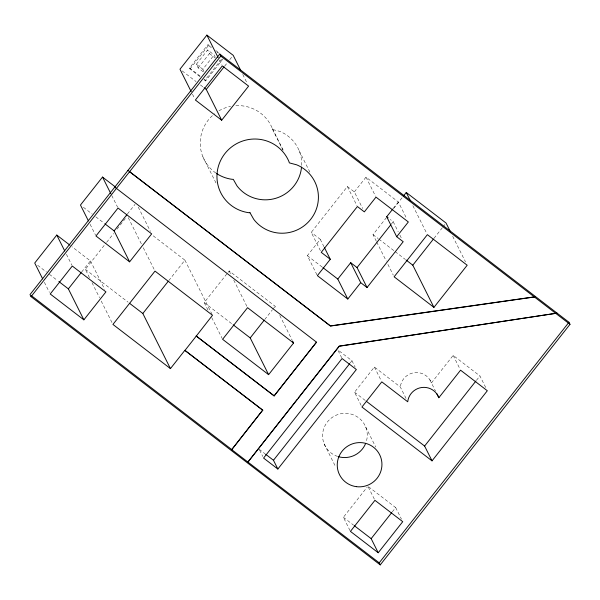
<?xml version="1.0" encoding="UTF-8"?>
<svg xmlns="http://www.w3.org/2000/svg" width="600" height="600" viewBox="0 0 600 600"><rect width="100%" height="100%" fill="white"/><g stroke="black" fill="none" stroke-linecap="round" stroke-linejoin="round"><path stroke-width="0.45" stroke-dasharray="3 2.25" d="M199.935 76.59L189.998 68.948L189.517 67.988L208.013 44.543L211.56 47.265M189.998 68.948L208.493 45.502L208.013 44.543M203.212 71.782L198.15 67.89L196.335 64.275L207.638 49.943L214.147 54.945L215.235 57.113M198.15 67.89L209.452 53.565L207.638 49.943M203.933 71.445L202.845 69.27L214.147 54.945M222.96 58.965L205.62 80.948L205.14 79.988L221.903 58.74M224.587 66.195L226.882 63.293M229.74 59.662L232.605 56.032M81.713 271.95L90.42 260.91L72.135 246.862M127.462 213.952L135.007 204.39M89.512 277.673L85.335 269.325L106.08 243.022M106.657 242.288L113.573 233.528M117.03 229.14L126.825 216.72M168.765 280.62L184.905 260.16L152.468 235.245M207.968 310.08L204.202 302.565L227.423 273.135M228 272.4L229.163 270.93L275.175 306.278L276.428 308.782M320.415 250.688L311.25 232.388L347.392 186.562L354.353 191.903L362.685 208.545M354.353 191.903L365.993 177.15L398.34 201.998L406.673 218.632M316.95 274.815L307.373 255.683L320.272 239.317L311.25 232.388M264.728 319.515L272.272 309.952M272.85 309.218L275.175 306.278M393.353 208.32L398.34 201.998M376.32 241.237L373.005 234.615L386.19 217.905M393.645 208.455L402.24 197.558M391.478 223.928L393.202 221.745L390.308 219.525M434.018 238.305L442.612 227.4M443.19 226.673L444.908 224.498M350.235 362.94L351.968 360.743L338.392 350.317M361.125 405.375L354.532 392.22L374.385 367.058L400.312 386.97L406.493 399.308M485.678 387.45L479.918 375.945L453.158 355.388L431.43 382.935A16.125 15.862 -26.6 0 0 400.312 386.97M350.017 530.565L343.373 517.298L367.312 486.952M476.46 380.325L479.918 375.945M392.257 511.92L395.678 507.585L368.61 486.795M235.882 105.69A37.508 36.892 -26.6 0 1 272.34 128.483L272.595 129.48L279.975 131.453A36.015 35.422 -26.6 0 1 301.612 166.17M215.82 50.543L219.375 53.273M208.493 45.502L211.335 47.685M217.013 52.05L218.438 53.137M209.452 53.565L215.235 58.005M196.335 64.275L202.845 69.27M189.517 67.988L200.167 76.17M203.715 78.9L205.14 79.988M204.202 79.86L205.62 80.948M182.16 70.912L196.035 81.57M200.423 84.938L203.34 87.18M373.005 234.615L378.165 238.583M378.9 239.145L394.38 251.032M395.123 251.603L405.435 259.53M307.373 255.683L322.215 267.082M354.532 392.22L365.603 400.717M83.392 207.285L92.168 214.028M95.828 216.833L104.602 223.575M204.202 302.565L232.403 324.233M85.335 269.325L128.093 302.168M37.65 265.275L46.425 272.017M49.35 274.267L57.398 280.447M259.178 449.287L264.892 453.675M343.373 517.298L353.618 525.165M452.685 236.28L465.525 261.923M412.882 205.702L426.967 233.827M393.202 221.745L398.197 231.728M399.862 235.058L401.528 238.38M365.993 177.15L375.57 196.282M453.158 355.388L460.155 369.368M376.733 242.062L386.265 261.09M387.915 264.397L393.3 275.145M347.392 186.562L356.978 205.695M429.847 379.763L435.548 391.155M299.145 150.697L310.013 172.395M272.34 128.483L283.207 150.188M272.595 129.48L283.043 150.352M242.767 74.453L247.358 83.61M320.272 239.317L324.022 246.81M374.385 367.058L381.382 381.03M219.39 60.082L221.895 65.078M351.968 360.743L355.163 367.125M338.077 350.565L341.678 357.75M365.685 426.967L375.743 447.053M192.48 94.207L194.565 98.37M395.678 507.585L401.49 519.188M202.882 156.795L216.675 184.335M368.295 487.058L374.52 499.5M279.772 315.457L292.32 340.507M324.157 443.895L335.895 467.325M229.163 270.93L231.248 275.108M233.76 280.118L247.14 306.84M184.905 260.16L212.085 314.438M211.733 317.595L222.188 338.475M138.262 207.105L150.413 231.375M259.575 450.09L262.77 456.472M128.235 217.657L141.623 244.38M143.295 247.725L154.583 270.27M111.743 195.487L117.608 207.202M90.105 224.288L95.558 235.163M90.42 260.91L104.67 289.365M92.025 282.683L99.547 297.712M101.22 301.058L112.515 323.603M66.42 254.317L71.865 265.192M44.362 282.278L49.387 292.32M215.865 173.032A37.508 36.892 -26.6 0 1 214.553 113.805M218.97 110.797A37.508 36.892 -26.6 0 1 230.603 106.373M337.642 456.45A22.425 22.058 -26.6 0 1 323.79 428.505A22.425 22.058 -26.6 0 1 352.2 414.412A22.425 22.058 -26.6 0 1 366.053 442.365"/><path stroke-width="0.9" d="M240.683 70.29L233.183 55.305L206.888 35.108L179.97 69.225L191.227 91.71M69.945 245.183L56.775 235.065L34.725 263.032L42.682 278.933M115.688 187.192L102.525 177.075L80.468 205.035L88.433 220.935M114.773 187.125L30 294.593L31.035 296.655L380.243 564.893L570 324.33L568.965 322.267L219.757 54.03L114.773 187.125L316.5 342.165L274.118 395.903L196.26 336.097L212.505 315.278L155.002 271.103L112.935 324.435L170.438 368.61L184.868 350.317L262.725 410.123L231.728 449.632L379.207 562.83L380.243 564.893M31.035 296.655L220.792 56.093L219.757 54.03M221.685 120.225L195.397 100.035L222.315 65.91L248.603 86.108L221.685 120.225L206.265 89.422L224.017 66.922M83.873 319.837L50.227 293.993L72.285 266.032L105.93 291.877L83.873 319.837L68.363 288.87L81.135 272.685M129.615 261.84L95.97 236.002L118.028 208.042L151.672 233.88L129.615 261.84L114.113 230.88L126.877 214.695M170.438 368.61L142.837 313.493L168.195 281.347M262.793 410.257L184.935 350.452L196.26 336.097M292.733 341.347L293.572 343.013L268.612 374.655L250.215 337.913L264.142 320.257M324.442 247.635L330.278 259.282L317.37 275.647L347.798 299.025L360.705 282.66L350.707 262.695L337.8 279.06L347.798 299.025M360.705 282.66L367.05 287.535L403.2 241.71L396.697 236.715L386.7 216.75L392.798 209.025M403.388 196.103L406.252 192.472L446.055 223.042L450.615 232.14M367.05 287.535L357.053 267.57L390.908 224.655M396.697 236.715L408.338 221.962L375.99 197.115L364.35 211.868L357.39 206.528L321.248 252.353L330.278 259.282M231.728 449.632L262.725 410.123M274.118 395.903L316.5 342.165M297 399.615L247.92 462.067L339.285 346.237L557.077 313.14M298.155 398.153L339.218 346.103L554.31 313.56M433.935 307.373L394.132 276.803L427.38 234.653L467.183 265.23L433.935 307.373L412.808 265.192L433.447 239.032M277.86 469.035L263.572 458.062L342.075 358.545L356.362 369.517L277.86 469.035L273.465 460.26L349.657 363.668M438.84 397.732L460.567 370.185L487.327 390.743L432.022 460.853L361.942 407.018L381.795 381.855L407.722 401.775A16.125 15.862 -26.6 0 1 438.84 397.732L436.778 393.623M432.022 460.853L424.612 446.048L475.882 381.053M378.225 552.743L350.43 531.39L374.94 500.325L402.735 521.678L378.225 552.743L371.168 538.65L391.688 512.64M379.207 562.83L568.965 322.267M127.965 170.4L330.42 325.913L534.727 296.812M129.517 171.675L330.487 326.048L534.795 296.947M220.792 56.093L570 324.33M386.7 216.75L388.14 217.86M204.075 87.742L206.265 89.422M406.178 260.093L412.808 265.192M350.707 262.695L357.053 267.57M322.957 267.653L337.8 279.06M293.572 343.013L247.56 307.673L222.6 339.308L268.612 374.655M366.337 401.287L424.612 446.048M105.337 224.138L114.113 230.88M233.145 324.803L250.215 337.913M196.192 335.955L274.05 395.76M129.562 303.3L142.837 313.493M58.86 281.565L68.363 288.87M265.605 454.23L273.465 460.26M354.345 525.727L371.168 538.65M31.485 295.733L231.66 449.498M406.252 192.472L410.393 200.737M206.888 35.108L218.145 57.585M102.525 177.075L110.903 193.815M56.775 235.065L64.74 250.972M301.538 167.1A36.015 35.422 -26.6 0 1 275.513 198.375A36.015 35.422 -26.6 0 1 237.015 185.917L233.272 179.333L232.23 179.333A37.508 36.892 -26.6 0 1 216.593 173.528M365.452 443.91A22.425 22.058 -26.6 0 1 338.445 456.697M249.99 212.722L248.947 212.722A37.508 36.892 -26.6 0 1 224.985 153.488A37.508 36.892 -26.6 0 1 289.058 161.873L289.312 162.87L296.7 164.835A36.015 35.422 -26.6 0 1 310.695 219.322A36.015 35.422 -26.6 0 1 253.733 219.308L249.99 212.722M356.37 486.66A22.425 22.058 -26.6 0 0 380.355 456.255A22.425 22.058 -26.6 0 0 342.045 451.245A22.425 22.058 -26.6 0 0 356.37 486.66"/></g></svg>
